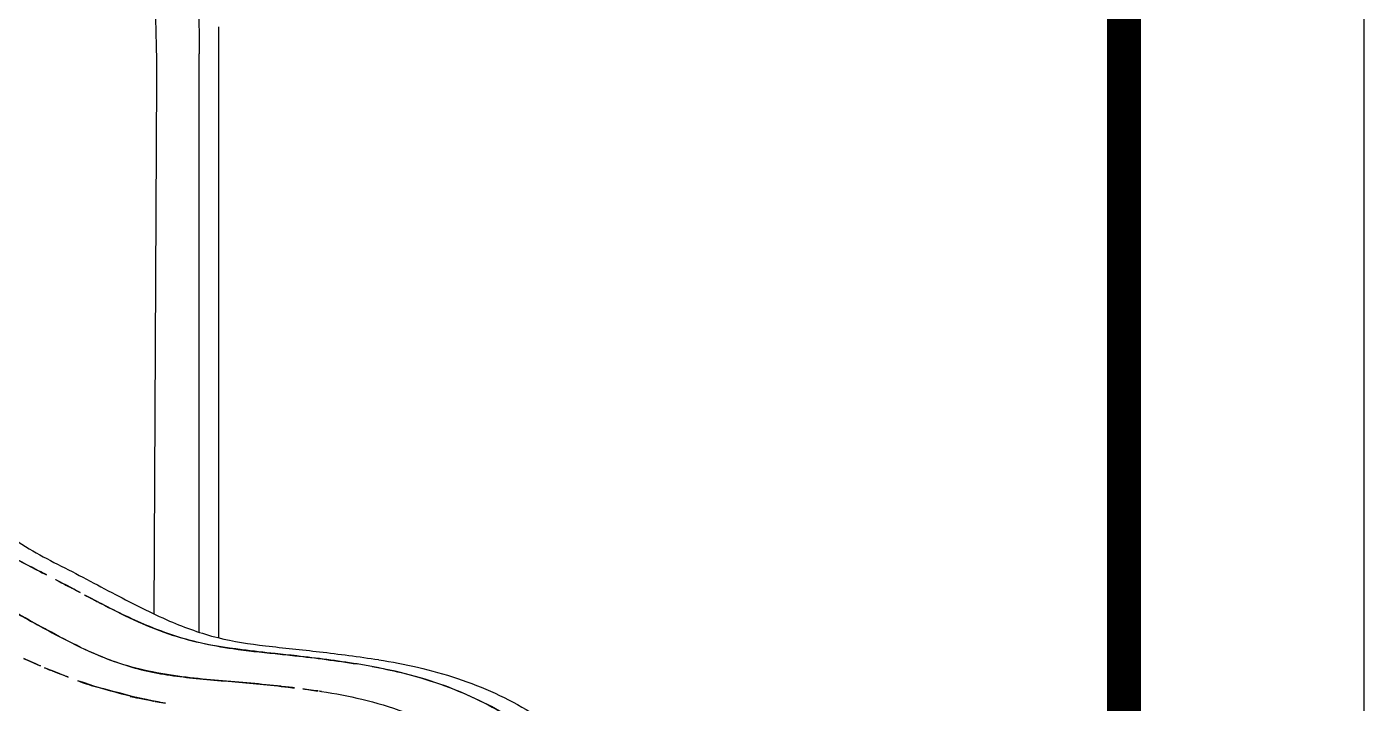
# Model space of a CAD drawing. Extents: x 16296660632 to 16296668616, y -37409619871 to -37409616241.
# Drawn here: x 16296668334.3 to 16296668615.8, y -37409617227.7 to -37409617085.4 of the extents above; entities that cross this region are included whole.
import ezdxf

# ---------------------------------------------------------------- set-up
doc = ezdxf.new("R2010")
doc.units = 0
doc.header["$LTSCALE"] = 10
doc.header["$MEASUREMENT"] = 0
doc.layers.get('0').update_dxf_attribs({"linetype": 'CONTINUOUS'})

msp = doc.modelspace()

# ---------------------------------------------------------------- linework, layer by layer
at = {"linetype": 'Continuous'}
for p, q in [((16296668374.709049, -37409617213.9468), (16296668374.709049, -37409617085.375282)), ((16296668370.6085, -37409617212.781273), (16296668370.6085, -37409617091.091209)), ((16296668361.110689, -37409617208.925797), (16296668361.67083, -37409617096.251259))]:
    msp.add_line(p, q, dxfattribs=at)
at = {"ltscale": 0.5}
msp.add_lwpolyline([(16296665490.99161, -37409618530.883301), (16296668615.791611, -37409618530.883301), (16296668615.791611, -37409616241.283302), (16296665490.99161, -37409616241.283302)], close=True, dxfattribs=at)
at = {"color": 5, "linetype": 'ByBlock', "lineweight": 200, "const_width": 7.2}
msp.add_lwpolyline([(16296665541.23892, -37409618432.844627), (16296668565.23892, -37409618432.844627), (16296668565.23892, -37409616294.444633), (16296665541.23892, -37409616294.444633)], close=True, dxfattribs=at)
at = {"linetype": 'Continuous'}
for points, start_tangent, end_tangent in [([(16296668343.77866, -37409616963.40667), (16296668349.58238, -37409616978.792847), (16296668355.17243, -37409616995.484787), (16296668359.87756, -37409617011.878067), (16296668363.712179, -37409617027.977676), (16296668366.703131, -37409617043.867683), (16296668368.860041, -37409617059.6278), (16296668370.17643, -37409617075.355766), (16296668370.6085, -37409617091.090714)], (0.368931057, -0.9294567635), (-0.0013749146, -0.9999990548)), ([(16296668361.670839, -37409617096.250771), (16296668361.311411, -37409617080.679916), (16296668360.11643, -37409617065.140503), (16296668358.108959, -37409617049.559387), (16296668355.29631, -37409617033.850357), (16296668351.671129, -37409617017.940697), (16296668347.21269, -37409617001.760201), (16296668341.869761, -37409616985.188148), (16296668335.592461, -37409616968.132477)], (0.0045856268, 0.999989486), (-0.3638252284, 0.9314672314)), ([(16296668306.58119, -37409617165.108589), (16296668309.21422, -37409617170.168167), (16296668313.072611, -37409617176.020576), (16296668317.70849, -37409617181.589622), (16296668322.960489, -37409617186.669319), (16296668328.695829, -37409617191.196449), (16296668334.83909, -37409617195.200081), (16296668340.788389, -37409617198.455658)], (0.4190298641, -0.9079724517), (0.8928655414, -0.4503233561)), ([(16296668335.2899, -37409617199.063507), (16296668327.65428, -37409617194.792671), (16296668320.84734, -37409617190.081169), (16296668314.927851, -37409617184.970062), (16296668310.06749, -37409617179.690224), (16296668306.2115, -37409617174.367813), (16296668303.26162, -37409617169.105568)], (-0.8931264714, 0.4498056315), (-0.4381392561, 0.8989071099)), ([(16296668303.26169, -37409617169.105553), (16296668306.304449, -37409617174.515404), (16296668310.58573, -37409617180.315582), (16296668315.83716, -37409617185.834801), (16296668321.808941, -37409617190.811417), (16296668328.32786, -37409617195.207802), (16296668335.288321, -37409617199.06266)], (0.4387826816, -0.8985932107), (0.8930025759, -0.450051552)), ([(16296668335.288019, -37409617199.064774), (16296668335.43318, -37409617198.981583)], (0.8633939228, 0.5045304095), (0.8717622955, 0.4899290767)), ([(16296668335.288151, -37409617199.062561), (16296668343.58149, -37409617203.376381)], (0.8937307236, -0.4486038271), (0.8833588875, -0.4686972114)), ([(16296668335.433109, -37409617198.981453), (16296668335.2899, -37409617199.063507)], (-0.8717530014, -0.4899456138), (-0.8635164634, -0.5043206495)), ([(16296668343.57707, -37409617203.384727), (16296668335.288019, -37409617199.064774)], (-0.8834941736, 0.4684421471), (-0.8928554929, 0.4503432789)), ([(16296668340.79039, -37409617198.456963), (16296668352.95579, -37409617204.827629), (16296668364.37439, -37409617210.413277), (16296668374.52043, -37409617213.906273), (16296668384.582541, -37409617215.622383), (16296668395.914169, -37409617216.884697), (16296668408.307831, -37409617218.540039)], (0.8926155628, -0.4508186521), (0.9882841037, -0.1526254576)), ([(16296668343.58149, -37409617203.376381), (16296668348.83478, -37409617206.154823)], (0.8833588874, -0.4686972114), (0.8857669423, -0.4641302876)), ([(16296668343.831631, -37409617203.519699), (16296668343.57707, -37409617203.384727)], (-0.8834763614, 0.4684757399), (-0.8834941737, 0.468442147)), ([(16296668348.832911, -37409617206.158417), (16296668347.8601, -37409617205.649094), (16296668343.831631, -37409617203.519699)], (-0.8865342989, 0.4626628761), (-0.8834763613, 0.46847574)), ([(16296668386.578279, -37409617217.259331), (16296668379.620649, -37409617216.467934), (16296668369.140739, -37409617214.603844), (16296668358.969561, -37409617211.066261), (16296668348.832911, -37409617206.158417)], (-0.9943261185, 0.1063746681), (-0.8865342989, 0.4626628761)), ([(16296668348.83478, -37409617206.154823), (16296668349.778191, -37409617206.647697), (16296668364.1129, -37409617213.088463), (16296668377.690861, -37409617216.219933), (16296668386.576799, -37409617217.274078)], (0.8857669423, -0.4641302876), (0.9946990958, -0.1028285409)), ([(16296668337.345461, -37409617211.625809), (16296668325.09004, -37409617204.950699)], (-0.8781675672, 0.4783531373), (-0.8844105599, 0.4667097187)), ([(16296668387.853519, -37409617224.151779), (16296668381.492069, -37409617223.507469), (16296668367.862801, -37409617222.251381), (16296668353.86475, -37409617219.332764), (16296668339.48848, -37409617212.785728), (16296668337.345461, -37409617211.625809)], (-0.9937204571, 0.1118912557), (-0.8781675672, 0.4783531373)), ([(16296668337.346479, -37409617211.623917), (16296668337.586821, -37409617211.755211), (16296668348.68688, -37409617217.311729), (16296668359.103439, -37409617220.819069), (16296668369.96154, -37409617222.479027), (16296668381.938271, -37409617223.55043), (16296668387.853081, -37409617224.155647)], (0.8774647929, -0.4796410503), (0.9937826026, -0.1113379486)), ([(16296668335.74189, -37409617219.237801), (16296668330.37751, -37409617216.805168)], (-0.9160841785, 0.4009860072), (-0.9056315791, 0.4240653759)), ([(16296668386.576799, -37409617217.274078), (16296668390.737169, -37409617217.711212), (16296668403.83399, -37409617219.443367)], (0.9946990958, -0.1028285409), (0.988263702, -0.1527575049)), ([(16296668403.83736, -37409617219.442352), (16296668391.124121, -37409617217.753593), (16296668386.578279, -37409617217.259331)], (-0.9883172161, 0.1524108929), (-0.9943261185, 0.1063746681)), ([(16296668335.74016, -37409617219.241692), (16296668339.506069, -37409617220.840752)], (0.9151333226, -0.4031513386), (0.9264539655, -0.3764080895)), ([(16296668339.50646, -37409617220.839767), (16296668335.74189, -37409617219.237801)], (-0.9242975188, 0.3816727613), (-0.9160841785, 0.4009860072)), ([(16296668339.506069, -37409617220.840752), (16296668339.69393, -37409617220.916893)], (0.9264539655, -0.3764080895), (0.9271240786, -0.3747545102)), ([(16296668339.693859, -37409617220.917053), (16296668339.50646, -37409617220.839767)], (-0.9247212502, 0.3806449913), (-0.9242975189, 0.3816727612)), ([(16296668339.69393, -37409617220.916893), (16296668348.451241, -37409617224.12529)], (0.9271240785, -0.3747545103), (0.9471059154, -0.3209211509)), ([(16296668463.54365, -37409617268.563454), (16296668463.010509, -37409617266.807037), (16296668460.110559, -37409617259.003242), (16296668456.51852, -37409617251.862312), (16296668452.20647, -37409617245.39032), (16296668447.236521, -37409617239.657021), (16296668441.64748, -37409617234.652817), (16296668435.459789, -37409617230.344963), (16296668428.64127, -37409617226.684448), (16296668421.219351, -37409617223.670952), (16296668412.997971, -37409617221.246986), (16296668403.83399, -37409617219.443367)], (-0.2805484706, 0.9598398594), (-0.9838677121, 0.178897527)), ([(16296668407.01856, -37409617219.976227), (16296668413.091311, -37409617221.269096), (16296668421.362881, -37409617223.721992), (16296668428.813379, -37409617226.766228), (16296668435.621241, -37409617230.4468), (16296668441.77438, -37409617234.754097), (16296668447.31781, -37409617239.736603), (16296668452.242599, -37409617245.433182), (16296668456.520599, -37409617251.865761), (16296668460.098709, -37409617258.975349), (16296668463.001511, -37409617266.772247), (16296668463.54537, -37409617268.563316)], (0.9838908149, -0.1787704234), (0.2803728071, -0.959891186)), ([(16296668408.3855, -37409617218.554962), (16296668416.573931, -37409617220.137833), (16296668424.939489, -37409617222.501083), (16296668432.860991, -37409617225.615257), (16296668440.33213, -37409617229.583977), (16296668447.216999, -37409617234.486237), (16296668453.244841, -37409617240.269981), (16296668458.261049, -37409617246.831413), (16296668462.32822, -37409617254.173187), (16296668465.557671, -37409617262.357567), (16296668467.87615, -37409617270.830338)], (0.9882197802, -0.1530413866), (0.21810703, -0.9759248554)), ([(16296668348.45122, -37409617224.12529), (16296668339.693859, -37409617220.917053)], (-0.9558778632, 0.2937643796), (-0.9247212501, 0.3806449916)), ([(16296668348.45108, -37409617224.125267), (16296668357.914631, -37409617226.629936), (16296668360.95583, -37409617227.248459)], (0.9541244961, -0.2994101633), (0.9822464576, -0.1875950332)), ([(16296668360.955971, -37409617227.247803), (16296668348.45122, -37409617224.12529)], (-0.9826840791, 0.1852889653), (-0.9475482784, 0.3196126719)), ([(16296668387.853081, -37409617224.155647), (16296668395.15731, -37409617225.068283)], (0.9937826026, -0.1113379486), (0.9905616209, -0.1370681409)), ([(16296668395.15942, -37409617225.067146), (16296668387.853519, -37409617224.151779)], (-0.9906333709, 0.1365486156), (-0.9937204571, 0.1118912557)), ([(16296668395.16177, -37409617225.06942), (16296668396.35553, -37409617225.240112)], (0.9906980551, -0.1360785199), (0.9891264939, -0.1470672605)), ([(16296668396.35535, -37409617225.241447), (16296668395.168711, -37409617225.070038)], (-0.9889331373, 0.1483618888), (-0.9904881295, 0.1375982027)), ([(16296668396.35553, -37409617225.240112), (16296668404.825279, -37409617226.872803), (16296668413.670959, -37409617229.5214), (16296668421.583229, -37409617232.968163), (16296668428.537001, -37409617237.146461), (16296668434.67412, -37409617242.087029), (16296668440.180849, -37409617248.025864), (16296668445.02297, -37409617255.18354), (16296668448.9251, -37409617263.410713), (16296668451.791861, -37409617272.737518)], (0.9891264939, -0.1470672605), (0.230122216, -0.9731617367)), ([(16296668360.95583, -37409617227.248459), (16296668361.52449, -37409617227.355904)], (0.9822464576, -0.1875950332), (0.9829725457, -0.1837524813)), ([(16296668361.52483, -37409617227.354134), (16296668360.955971, -37409617227.247803)], (-0.9832588339, 0.1822143397), (-0.9826840791, 0.1852889654)), ([(16296668361.52449, -37409617227.355904), (16296668363.492201, -37409617227.711357)], (0.9829725457, -0.1837524814), (0.9850539598, -0.172246034)), ([(16296668363.49259, -37409617227.709023), (16296668361.900101, -37409617227.423302), (16296668361.52483, -37409617227.354134)], (-0.9849161695, 0.1730321907), (-0.9832588339, 0.1822143397))]:
    msp.add_spline(points, degree=3, dxfattribs=dict(at, start_tangent=start_tangent, end_tangent=end_tangent))

doc.saveas('drawing.dxf')
